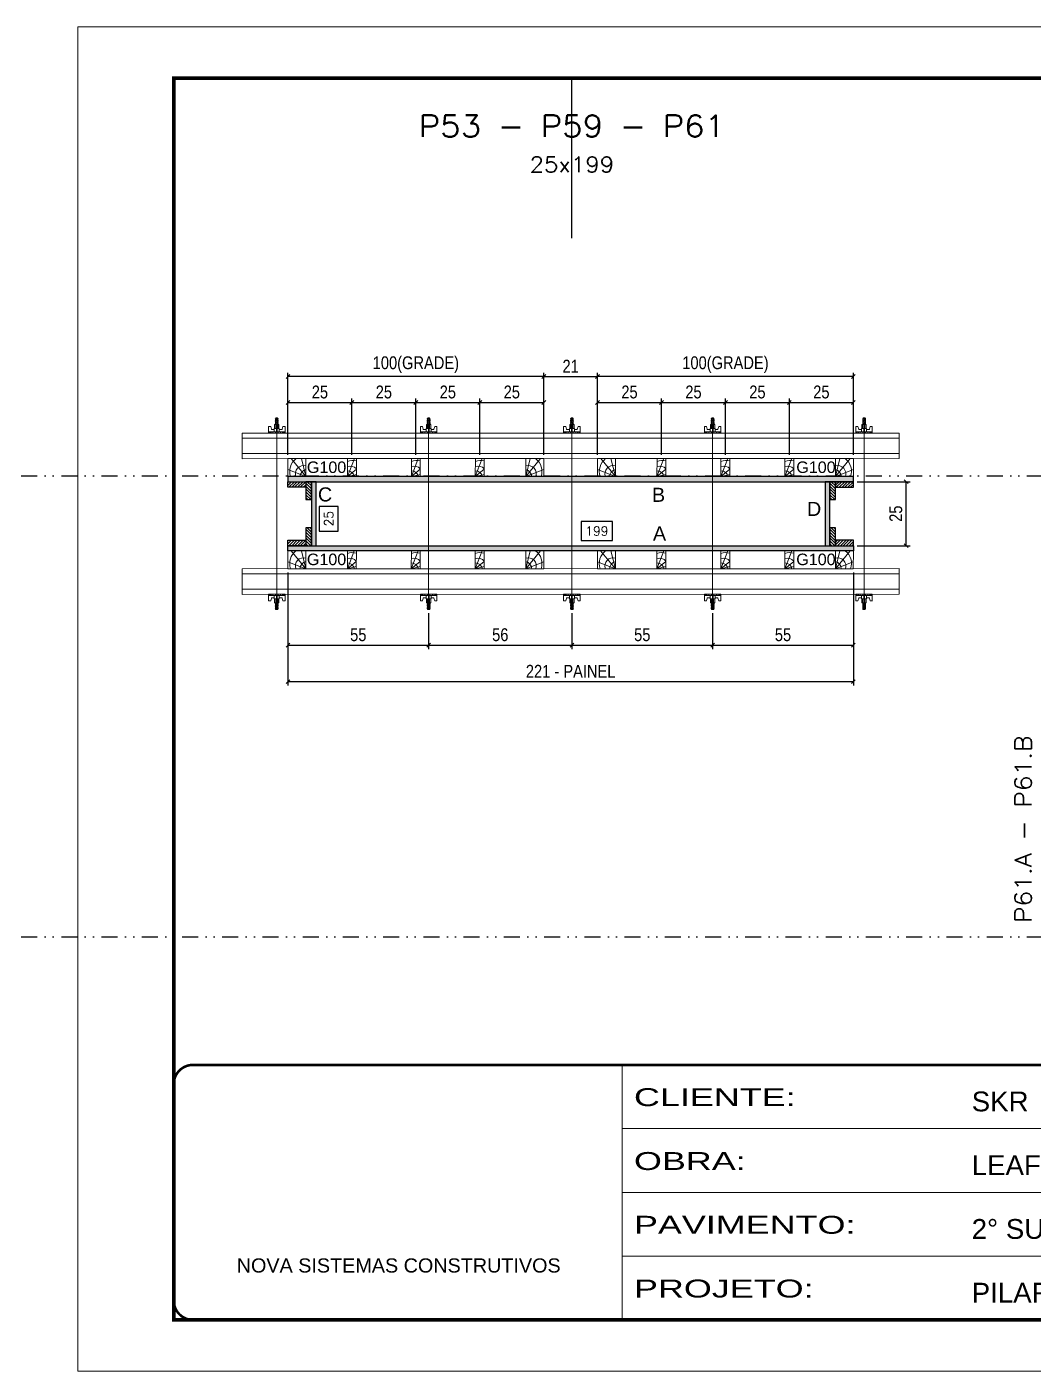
# Model space of a CAD drawing. Extents: x 13513 to 27878, y -21631 to 6985.
# Drawn here: x 19142 to 19929, y 4786 to 5836 of the extents above; entities that cross this region are included whole.
import ezdxf
from ezdxf.enums import TextEntityAlignment as Align

# ---------------------------------------------------------------- set-up
doc = ezdxf.new("R2010")
doc.units = 0
for name, pattern in [('CONTINUO', [0]), ('DASHED', [0.75, 0.5, -0.25]), ('DIVIDE2', [0.625, 0.25, -0.125, 0, -0.125, 0, -0.125]), ('HIDDEN', [0.375, 0.25, -0.125])]:
    doc.linetypes.add(name, pattern=pattern)
for name, color, linetype in [('CHAPA', 1, 'Continuous'), ('COTA', 241, 'Continuous'), ('Nível', 160, 'Continuous'), ('SARRAFO', 251, 'Continuous'), ('Texto de Titulo', 7, 'Continuous'), ('Texto Qtd Sarr', 242, 'Continuous'), ('TEXTO_GERAL', 7, 'Continuous')]:
    doc.layers.add(name, color=color, linetype=linetype)
for name, color, linetype, lineweight in [('Folhas', 255, 'Continuous', 9), ('Hachura', 251, 'Continuous', 9), ('Madeira', 126, 'Continuous', 18), ('Perfil Metálico', 224, 'Continuous', 18), ('SARRAFO DE PRESSAO', 251, 'DASHED', 9), ('Texto Seção', 7, 'Continuous', 15)]:
    doc.layers.add(name, color=color, linetype=linetype, lineweight=lineweight)
doc.styles.add('ARIAL', font='arial.ttf')
doc.styles.add('COTA TECNICA 2X', font='techl___.ttf', dxfattribs={"height": 10})
doc.styles.add('REGUA-120', font='ROMANS.shx', dxfattribs={"height": 15})
doc.styles.add('ROMANS', font='romans.shx')
doc.styles.add('SANSSERIF', font='sas_____.pfb')
doc.styles.add('Tecnologia', font='')
doc.styles.get('Tecnologia').set_extended_font_data('Forgotten Futurist')
doc.dimstyles.new('SECAO PILAR', dxfattribs={"dimtxt": 10, "dimasz": 3, "dimexe": 3, "dimexo": 3, "dimgap": 3, "dimtad": 1, "dimdec": 1, "dimlfac": 0.5, "dimzin": 12, "dimdsep": 46, "dimtxsty": 'COTA TECNICA 2X', "dimblk1": 'OBLIQUE', "dimblk2": 'OBLIQUE', "dimsah": 1, "dimcen": 0.9, "dimclrd": 256, "dimclre": 256, "dimclrt": 256, "dimadec": 1, "dimazin": 3, "dimtfac": 1, "dimtdec": 1, "dimtmove": 0, "dimatfit": 3, "dimfxl": 1, "dimtolj": 1, "dimtzin": 12, "dimarcsym": 0})
doc.dimstyles.new('SECÇÃO 2', dxfattribs={"dimtxt": 7, "dimasz": 6, "dimexe": 0.18, "dimexo": 2, "dimgap": -4, "dimtad": 3, "dimdec": 1, "dimlfac": 0.5, "dimzin": 12, "dimdsep": 46, "dimtxsty": 'ROMANS', "dimblk": 'ARCHTICK', "dimcen": 0.09, "dimse1": 1, "dimse2": 1, "dimsd1": 1, "dimsd2": 1, "dimclrd": 180, "dimclre": 5, "dimclrt": 1, "dimadec": 0, "dimazin": 3, "dimtfac": 1, "dimtdec": 1, "dimtofl": 0, "dimtmove": 0, "dimatfit": 3, "dimldrblk": 'ARCHTICK', "dimfxl": 1, "dimtolj": 1, "dimtzin": 0, "dimarcsym": 0})

# ---------------------------------------------------------------- blocks, each defined once
blk = doc.blocks.new('9999999999')
at = {"color": 30, "linetype": 'CONTINUO'}
for p, q in [((98564.6, 34230.2), (98564.6, 34429.4)), ((98564.6, 34379.6), (99584, 34379.6)), ((98564.6, 34329.8), (99488, 34329.8)), ((99584, 34329.8), (99488, 34329.8)), ((99488, 34329.8), (99488, 34230.2)), ((98564.6, 34280), (99488, 34280))]:
    blk.add_line(p, q, dxfattribs=at)
at = {"color": 30, "linetype": 'CONTINUO', "const_width": 2}
blk.add_lwpolyline([(99584, 34230.2), (99584, 34414.4, 0.414214), (99569, 34429.4), (98229, 34429.4, 0.414214), (98214, 34414.4), (98214, 34245.2, 0.414214), (98229, 34230.2), (99584, 34230.2)], format="xyb", dxfattribs=at)
at = {"layer": 'Folhas'}
blk.add_lwpolyline([(98139, 34190.2), (99624, 34190.2), (99624, 35240.2), (98139, 35240.2)], close=True, dxfattribs=at)
at = {"layer": 'Folhas', "color": 30, "const_width": 3}
blk.add_lwpolyline([(98214, 34230.2), (99584, 34230.2), (99584, 35200.2), (98214, 35200.2)], close=True, dxfattribs=at)
at = {"color": 7, "linetype": 'Continuous', "ltscale": 5, "style": 'ARIAL'}
for s, height, p in [('SKR', 15.48, (98837.7, 34393.1)), ('LEAF LOEFGREN', 15.483, (98837.7, 34343.3)), ('2° SUBSOLO INFERIOR', 15.483, (98837.7, 34293.5)), ('NOVA SISTEMAS CONSTRUTIVOS', 11.059, (98263.2, 34267.2)), ('PILARES', 15.48, (98837.7, 34243.7))]:
    blk.add_text(s, height=height, dxfattribs=at).set_placement(p)
at = {"layer": 'Folhas', "color": 7, "style": 'Tecnologia', "width": 1.5}
for s, p in [('CLIENTE:', (98573.7, 34397.2)), ('OBRA:', (98573.7, 34347.3)), ('PAVIMENTO:', (98573.7, 34297.5)), ('PROJETO:', (98573.7, 34247.7))]:
    blk.add_text(s, height=14, dxfattribs=at).set_placement(p)
blk = doc.blocks.new('*D1052')
at = {"layer": 'COTA', "color": 180, "lineweight": -2, "transparency": 16777216}
for p, q in [((19385.6, 5461.6), (19370.6, 5461.6)), ((19370.6, 5461.6), (19370.6, 5442.3)), ((19385.6, 5442.3), (19385.6, 5461.6)), ((19370.6, 5442.3), (19385.6, 5442.3))]:
    blk.add_line(p, q, dxfattribs=at)
at = {"layer": 'Defpoints', "color": 0, "transparency": 16777216}
for p in [(19385.5, 5480.9), (19385.5, 5430.9), (19389.6, 5430.9)]:
    blk.add_point(p, dxfattribs=at)
at = {"layer": 'COTA', "color": 1, "transparency": 16777216, "insert": (19378.1, 5452), "char_height": 7, "attachment_point": 5, "rotation": 90, "style": 'ROMANS'}
blk.add_mtext('\\A1;25', dxfattribs=at)
blk = doc.blocks.new('_ArchTick')
at = {"color": 0, "linetype": 'ByBlock', "const_width": 0.15}
blk.add_lwpolyline([(-0.5, -0.5), (0.5, 0.5)], dxfattribs=at)
blk = doc.blocks.new('*D1053')
at = {"layer": 'COTA', "color": 180, "lineweight": -2, "transparency": 16777216}
for p, q in [((19600, 5449.9), (19575.4, 5449.9)), ((19575.4, 5449.9), (19575.4, 5434.9)), ((19600, 5434.9), (19600, 5449.9)), ((19575.4, 5434.9), (19600, 5434.9))]:
    blk.add_line(p, q, dxfattribs=at)
at = {"layer": 'Defpoints', "color": 0, "transparency": 16777216}
for p in [(19368.2, 5430.9), (19766.2, 5430.9), (19766.2, 5430.9)]:
    blk.add_point(p, dxfattribs=at)
at = {"layer": 'COTA', "color": 1, "transparency": 16777216, "insert": (19587.7, 5442.4), "char_height": 7, "attachment_point": 5, "style": 'ROMANS'}
blk.add_mtext('\\A1;199', dxfattribs=at)
blk = doc.blocks.new('_Oblique')
at = {"color": 0, "linetype": 'ByBlock', "lineweight": -2}
blk.add_line((-0.5, -0.5), (0.5, 0.5), dxfattribs=at)
blk = doc.blocks.new('*D1054')
at = {"layer": 'COTA', "lineweight": -2, "transparency": 16777216}
for p, q in [((19346.2, 5409.9), (19346.2, 5321.7)), ((19788.2, 5409.9), (19788.2, 5321.7)), ((19346.2, 5324.7), (19788.2, 5324.7))]:
    blk.add_line(p, q, dxfattribs=at)
at = {"layer": 'Defpoints', "color": 0, "transparency": 16777216}
for p in [(19346.2, 5412.9), (19788.2, 5412.9), (19788.2, 5324.7)]:
    blk.add_point(p, dxfattribs=at)
at = {"layer": 'COTA', "lineweight": -2, "transparency": 16777216, "xscale": 3, "yscale": 3, "zscale": 3, "rotation": 180}
blk.add_blockref('_Oblique', (19346.2, 5324.7), dxfattribs=at)
at = {"layer": 'COTA', "lineweight": -2, "transparency": 16777216, "xscale": 3, "yscale": 3, "zscale": 3}
blk.add_blockref('_Oblique', (19788.2, 5324.7), dxfattribs=at)
at = {"layer": 'COTA', "transparency": 16777216, "insert": (19567.2, 5332.8), "char_height": 10, "attachment_point": 5, "style": 'COTA TECNICA 2X'}
blk.add_mtext('\\A1;221 - PAINEL', dxfattribs=at)
blk = doc.blocks.new('*D1055')
at = {"layer": 'COTA', "lineweight": -2, "transparency": 16777216}
for p, q in [((19346.2, 5409.9), (19346.2, 5350.2)), ((19456.2, 5378.1), (19456.2, 5350.2)), ((19346.2, 5353.2), (19456.2, 5353.2))]:
    blk.add_line(p, q, dxfattribs=at)
at = {"layer": 'Defpoints', "color": 0, "transparency": 16777216}
for p in [(19346.2, 5412.9), (19456.2, 5381.1), (19456.2, 5353.2)]:
    blk.add_point(p, dxfattribs=at)
at = {"layer": 'COTA', "lineweight": -2, "transparency": 16777216, "xscale": 3, "yscale": 3, "zscale": 3, "rotation": 180}
blk.add_blockref('_Oblique', (19346.2, 5353.2), dxfattribs=at)
at = {"layer": 'COTA', "lineweight": -2, "transparency": 16777216, "xscale": 3, "yscale": 3, "zscale": 3}
blk.add_blockref('_Oblique', (19456.2, 5353.2), dxfattribs=at)
at = {"layer": 'COTA', "transparency": 16777216, "insert": (19401.2, 5361.3), "char_height": 10, "attachment_point": 5, "style": 'COTA TECNICA 2X'}
blk.add_mtext('\\A1;55', dxfattribs=at)
blk = doc.blocks.new('*D1056')
at = {"layer": 'COTA', "lineweight": -2, "transparency": 16777216}
for p, q in [((19788.2, 5409.9), (19788.2, 5350.2)), ((19678.2, 5378.1), (19678.2, 5350.2)), ((19678.2, 5353.2), (19788.2, 5353.2))]:
    blk.add_line(p, q, dxfattribs=at)
at = {"layer": 'Defpoints', "color": 0, "transparency": 16777216}
for p in [(19788.2, 5412.9), (19678.2, 5381.1), (19788.2, 5353.2)]:
    blk.add_point(p, dxfattribs=at)
at = {"layer": 'COTA', "lineweight": -2, "transparency": 16777216, "xscale": 3, "yscale": 3, "zscale": 3, "rotation": 180}
blk.add_blockref('_Oblique', (19678.2, 5353.2), dxfattribs=at)
at = {"layer": 'COTA', "lineweight": -2, "transparency": 16777216, "xscale": 3, "yscale": 3, "zscale": 3}
blk.add_blockref('_Oblique', (19788.2, 5353.2), dxfattribs=at)
at = {"layer": 'COTA', "transparency": 16777216, "insert": (19733.2, 5361.3), "char_height": 10, "attachment_point": 5, "style": 'COTA TECNICA 2X'}
blk.add_mtext('\\A1;55', dxfattribs=at)
blk = doc.blocks.new('C')
at = {"layer": 'Hachura', "color": 0}
for p, q in [((0, 3.22), (0, -3.22)), ((0.45, 3.22), (0, 3.22)), ((0.46, 3.16), (0, 3.16)), ((0.46, 3.05), (0, 3.05)), ((0.46, 2.88), (0, 2.88)), ((0, 2.75), (0, -1.16)), ((0.46, 2.65), (0, 2.65)), ((0.46, 2.23), (0, 2.23)), ((0.46, 1.51), (0, 1.51)), ((0.39, 0.49), (0.17, 0.49)), ((0.45, -3.23), (0.45, 3.22)), ((0.45, 3.22), (2.58, 3.22)), ((1.74, 0.97), (0.45, 0.97)), ((1.45, 0.1), (0.45, 0.1)), ((1.35, 1.94), (1.35, 0.96)), ((2.58, 2.39), (1.47, 2.09)), ((1.74, -0.97), (1.74, 0.97)), ((1.74, 0.97), (1.74, 0.84)), ((1.74, 0.97), (1.74, 0.84)), ((1.74, 0.84), (3.35, 0.84)), ((3.35, 0.45), (1.74, 0.45)), ((2.58, 3.22), (2.58, 2.39)), ((3.32, 0.84), (3.32, -0.84)), ((3.35, 0.84), (3.35, -0.84)), ((3.68, 0.45), (3.35, 0.45)), ((3.84, -0.52), (3.35, 0.45)), ((3.35, 0.06), (3.67, -0.57)), ((3.68, 0.45), (4.16, -0.52)), ((3.72, 0.5), (4.25, -0.57)), ((4.37, -0.55), (3.83, 0.53)), ((4.15, 0.45), (3.93, 0.45)), ((4.42, -0.52), (3.93, 0.45)), ((4.15, 0.45), (4.26, 0.45)), ((4.26, 0.45), (4.74, -0.52)), ((4.3, 0.5), (4.83, -0.57)), ((4.95, -0.55), (4.41, 0.53)), ((4.51, 0.45), (4.84, 0.45)), ((5, -0.52), (4.51, 0.45)), ((4.84, 0.45), (5.32, -0.52)), ((4.88, 0.5), (5.41, -0.57)), ((5.53, -0.55), (4.99, 0.53)), ((5.58, -0.52), (5.09, 0.45)), ((5.42, 0.45), (5.09, 0.45)), ((5.58, -0.52), (5.09, 0.45)), ((5.42, 0.45), (5.74, -0.19)), ((5.46, 0.5), (5.74, -0.07)), ((5.74, 0.19), (5.57, 0.53)), ((5.74, 0.32), (5.68, 0.45)), ((5.68, 0.45), (5.74, 0.45)), ((5.74, 0.45), (5.9, 0.29)), ((5.74, 0.45), (5.74, -0.52)), ((5.9, -0.36), (5.9, 0.29)), ((0.45, 0), (0, 0)), ((0.46, -1.52), (0, -1.52)), ((0.46, -2.23), (0, -2.23)), ((0.46, -2.65), (0, -2.65)), ((0.46, -2.88), (0, -2.88)), ((0.46, -3.05), (0, -3.05)), ((0.46, -3.16), (0, -3.16)), ((0, -3.22), (2.57, -3.22)), ((0.08, -0.48), (0.29, -0.48)), ((0.29, -0.48), (0.4, -0.48)), ((0.45, 0), (0.45, -0.97)), ((0.45, -0.16), (1.45, -0.16)), ((0.45, -0.65), (0.45, -0.32)), ((0.45, -3.23), (0.45, -0.65)), ((0.45, -0.97), (1.74, -0.97)), ((1.35, -1.94), (1.35, -0.97)), ((2.58, -2.39), (1.47, -2.1)), ((3.35, -0.32), (1.74, -0.32)), ((3.35, -0.84), (1.74, -0.84)), ((2.58, -3.23), (2.58, -2.39)), ((3.35, -0.07), (3.58, -0.52)), ((3.35, -0.52), (3.58, -0.52)), ((3.84, -0.52), (4.16, -0.52)), ((4.42, -0.52), (4.74, -0.52)), ((4.63, -0.52), (4.74, -0.52)), ((5, -0.52), (5.32, -0.52)), ((5.58, -0.52), (5.74, -0.52)), ((5.74, -0.52), (5.9, -0.36)), ((5.74, -0.52), (5.74, -0.52))]:
    blk.add_line(p, q, dxfattribs=at)
for centre, radius, start, end in [((1.52, 1.94), 0.161, 104.7436, 180), ((1.44, -0.03), 0.129, 272.695, 87.305), ((3.81, 0.39), 0.143, 25.5688, 154.4312), ((4.39, 0.39), 0.143, 25.5688, 154.4312), ((4.97, 0.39), 0.143, 25.5688, 154.4312), ((5.55, 0.39), 0.143, 25.5688, 154.4312), ((0.17, -0.37), 0.174, 221.744, 317.8592), ((1.52, -1.94), 0.161, 180, 255.2564), ((3.71, -0.4), 0.174, 222.1408, 318.256), ((4.29, -0.4), 0.174, 222.1408, 318.256), ((4.87, -0.4), 0.174, 222.1408, 318.256), ((5.45, -0.4), 0.174, 222.1408, 318.256), ((5.61, -0.4), 0.174, 317.8592, 318.256)]:
    blk.add_arc(centre, radius, start, end, dxfattribs=at)
blk = doc.blocks.new('*D1057')
at = {"layer": 'COTA', "lineweight": -2, "transparency": 16777216}
for p, q in [((19568.2, 5378.1), (19568.2, 5350.2)), ((19678.2, 5378.1), (19678.2, 5350.2)), ((19568.2, 5353.2), (19678.2, 5353.2))]:
    blk.add_line(p, q, dxfattribs=at)
at = {"layer": 'Defpoints', "color": 0, "transparency": 16777216}
for p in [(19568.2, 5381.1), (19678.2, 5381.1), (19678.2, 5353.2)]:
    blk.add_point(p, dxfattribs=at)
at = {"layer": 'COTA', "lineweight": -2, "transparency": 16777216, "xscale": 3, "yscale": 3, "zscale": 3, "rotation": 180}
blk.add_blockref('_Oblique', (19568.2, 5353.2), dxfattribs=at)
at = {"layer": 'COTA', "lineweight": -2, "transparency": 16777216, "xscale": 3, "yscale": 3, "zscale": 3}
blk.add_blockref('_Oblique', (19678.2, 5353.2), dxfattribs=at)
at = {"layer": 'COTA', "transparency": 16777216, "insert": (19623.2, 5361.3), "char_height": 10, "attachment_point": 5, "style": 'COTA TECNICA 2X'}
blk.add_mtext('\\A1;55', dxfattribs=at)
blk = doc.blocks.new('*D1058')
at = {"layer": 'COTA', "lineweight": -2, "transparency": 16777216}
for p, q in [((19791.2, 5480.9), (19832.5, 5480.9)), ((19829.5, 5430.9), (19829.5, 5480.9)), ((19791.2, 5430.9), (19832.5, 5430.9))]:
    blk.add_line(p, q, dxfattribs=at)
at = {"layer": 'Defpoints', "color": 0, "transparency": 16777216}
for p in [(19788.2, 5480.9), (19829.5, 5480.9), (19788.2, 5430.9)]:
    blk.add_point(p, dxfattribs=at)
at = {"layer": 'COTA', "lineweight": -2, "transparency": 16777216, "xscale": 3, "yscale": 3, "zscale": 3}
for p, rotation in [((19829.5, 5480.9), 90), ((19829.5, 5430.9), 270)]:
    blk.add_blockref('_Oblique', p, dxfattribs=dict(at, rotation=rotation))
at = {"layer": 'COTA', "transparency": 16777216, "insert": (19821.4, 5455.9), "char_height": 10, "attachment_point": 5, "rotation": 90, "style": 'COTA TECNICA 2X'}
blk.add_mtext('\\A1;25', dxfattribs=at)
blk = doc.blocks.new('*D1059')
at = {"layer": 'COTA', "lineweight": -2, "transparency": 16777216}
for p, q in [((19456.2, 5378.1), (19456.2, 5350.2)), ((19568.2, 5378.1), (19568.2, 5350.2)), ((19456.2, 5353.2), (19568.2, 5353.2))]:
    blk.add_line(p, q, dxfattribs=at)
at = {"layer": 'Defpoints', "color": 0, "transparency": 16777216}
for p in [(19456.2, 5381.1), (19568.2, 5381.1), (19568.2, 5353.2)]:
    blk.add_point(p, dxfattribs=at)
at = {"layer": 'COTA', "lineweight": -2, "transparency": 16777216, "xscale": 3, "yscale": 3, "zscale": 3, "rotation": 180}
blk.add_blockref('_Oblique', (19456.2, 5353.2), dxfattribs=at)
at = {"layer": 'COTA', "lineweight": -2, "transparency": 16777216, "xscale": 3, "yscale": 3, "zscale": 3}
blk.add_blockref('_Oblique', (19568.2, 5353.2), dxfattribs=at)
at = {"layer": 'COTA', "transparency": 16777216, "insert": (19512.2, 5361.3), "char_height": 10, "attachment_point": 5, "style": 'COTA TECNICA 2X'}
blk.add_mtext('\\A1;56', dxfattribs=at)
blk = doc.blocks.new('PONTALETE')
at = {"layer": 'Madeira'}
for q in [(2.71, 7), (7, 5.76), (7, 1.74)]:
    blk.add_line((0, 0), q, dxfattribs=at)
blk.add_lwpolyline([(0, 0), (7, 0), (7, 7), (0, 7)], close=True, dxfattribs=at)
for centre, radius, start, end in [((2.04, 0.06), 6.23, 37.2818, 109.0913), ((1.09, 0.9), 3.19, 343.603, 109.9847), ((-0.21, -0.78), 3.09, 14.6322, 86.0383)]:
    blk.add_arc(centre, radius, start, end, dxfattribs=at)
blk = doc.blocks.new('MEIO PONTALETE')
at = {"layer": 'Madeira'}
for q in [(2.71, 7), (3.5, 2.88), (3.5, 0.87)]:
    blk.add_line((0, 0), q, dxfattribs=at)
blk.add_lwpolyline([(0, 0), (3.5, 0), (3.5, 7), (0, 7)], close=True, dxfattribs=at)
for centre, radius, start, end in [((2.04, 0.06), 6.23, 76.4499, 109.0913), ((1.09, 0.9), 3.19, 40.9063, 109.9847), ((-0.21, -0.78), 3.09, 14.6322, 86.0383)]:
    blk.add_arc(centre, radius, start, end, dxfattribs=at)
blk = doc.blocks.new('*D1039')
at = {"layer": 'COTA', "lineweight": -2, "transparency": 16777216}
for p, q in [((19588.2, 5501.9), (19588.2, 5545.8)), ((19638.2, 5501.9), (19638.2, 5545.8)), ((19588.2, 5542.8), (19638.2, 5542.8))]:
    blk.add_line(p, q, dxfattribs=at)
at = {"layer": 'Defpoints', "color": 0, "transparency": 16777216}
for p in [(19638.2, 5542.8), (19588.2, 5498.9), (19638.2, 5498.9)]:
    blk.add_point(p, dxfattribs=at)
at = {"layer": 'COTA', "lineweight": -2, "transparency": 16777216, "xscale": 3, "yscale": 3, "zscale": 3, "rotation": 180}
blk.add_blockref('_Oblique', (19588.2, 5542.8), dxfattribs=at)
at = {"layer": 'COTA', "lineweight": -2, "transparency": 16777216, "xscale": 3, "yscale": 3, "zscale": 3}
blk.add_blockref('_Oblique', (19638.2, 5542.8), dxfattribs=at)
at = {"layer": 'COTA', "transparency": 16777216, "insert": (19613.2, 5550.9), "char_height": 10, "attachment_point": 5, "style": 'COTA TECNICA 2X'}
blk.add_mtext('\\A1;25', dxfattribs=at)
blk = doc.blocks.new('*D1040')
at = {"layer": 'COTA', "lineweight": -2, "transparency": 16777216}
for p, q in [((19588.2, 5501.9), (19588.2, 5566)), ((19788.2, 5501.9), (19788.2, 5566)), ((19788.2, 5563), (19588.2, 5563))]:
    blk.add_line(p, q, dxfattribs=at)
at = {"layer": 'Defpoints', "color": 0, "transparency": 16777216}
for p in [(19588.2, 5563), (19588.2, 5498.9), (19788.2, 5498.9)]:
    blk.add_point(p, dxfattribs=at)
at = {"layer": 'COTA', "lineweight": -2, "transparency": 16777216, "xscale": 3, "yscale": 3, "zscale": 3, "rotation": 180}
blk.add_blockref('_Oblique', (19588.2, 5563), dxfattribs=at)
at = {"layer": 'COTA', "lineweight": -2, "transparency": 16777216, "xscale": 3, "yscale": 3, "zscale": 3}
blk.add_blockref('_Oblique', (19788.2, 5563), dxfattribs=at)
at = {"layer": 'COTA', "transparency": 16777216, "insert": (19688.2, 5572.3), "char_height": 10, "attachment_point": 5, "style": 'COTA TECNICA 2X'}
blk.add_mtext('\\A1;100(GRADE)', dxfattribs=at)
blk = doc.blocks.new('*D1060')
at = {"layer": 'COTA', "lineweight": -2, "transparency": 16777216}
for p, q in [((19638.2, 5501.9), (19638.2, 5545.8)), ((19688.2, 5501.9), (19688.2, 5545.8)), ((19638.2, 5542.8), (19688.2, 5542.8))]:
    blk.add_line(p, q, dxfattribs=at)
at = {"layer": 'Defpoints', "color": 0, "transparency": 16777216}
for p in [(19688.2, 5542.8), (19638.2, 5498.9), (19688.2, 5498.9)]:
    blk.add_point(p, dxfattribs=at)
at = {"layer": 'COTA', "lineweight": -2, "transparency": 16777216, "xscale": 3, "yscale": 3, "zscale": 3, "rotation": 180}
blk.add_blockref('_Oblique', (19638.2, 5542.8), dxfattribs=at)
at = {"layer": 'COTA', "lineweight": -2, "transparency": 16777216, "xscale": 3, "yscale": 3, "zscale": 3}
blk.add_blockref('_Oblique', (19688.2, 5542.8), dxfattribs=at)
at = {"layer": 'COTA', "transparency": 16777216, "insert": (19663.2, 5550.9), "char_height": 10, "attachment_point": 5, "style": 'COTA TECNICA 2X'}
blk.add_mtext('\\A1;25', dxfattribs=at)
blk = doc.blocks.new('*D1061')
at = {"layer": 'COTA', "lineweight": -2, "transparency": 16777216}
for p, q in [((19688.2, 5501.9), (19688.2, 5545.8)), ((19738.2, 5501.9), (19738.2, 5545.8)), ((19688.2, 5542.8), (19738.2, 5542.8))]:
    blk.add_line(p, q, dxfattribs=at)
at = {"layer": 'Defpoints', "color": 0, "transparency": 16777216}
for p in [(19738.2, 5542.8), (19688.2, 5498.9), (19738.2, 5498.9)]:
    blk.add_point(p, dxfattribs=at)
at = {"layer": 'COTA', "lineweight": -2, "transparency": 16777216, "xscale": 3, "yscale": 3, "zscale": 3, "rotation": 180}
blk.add_blockref('_Oblique', (19688.2, 5542.8), dxfattribs=at)
at = {"layer": 'COTA', "lineweight": -2, "transparency": 16777216, "xscale": 3, "yscale": 3, "zscale": 3}
blk.add_blockref('_Oblique', (19738.2, 5542.8), dxfattribs=at)
at = {"layer": 'COTA', "transparency": 16777216, "insert": (19713.2, 5550.9), "char_height": 10, "attachment_point": 5, "style": 'COTA TECNICA 2X'}
blk.add_mtext('\\A1;25', dxfattribs=at)
blk = doc.blocks.new('*D1062')
at = {"layer": 'COTA', "lineweight": -2, "transparency": 16777216}
for p, q in [((19738.2, 5501.9), (19738.2, 5545.8)), ((19788.2, 5501.9), (19788.2, 5545.8)), ((19738.2, 5542.8), (19788.2, 5542.8))]:
    blk.add_line(p, q, dxfattribs=at)
at = {"layer": 'Defpoints', "color": 0, "transparency": 16777216}
for p in [(19788.2, 5542.8), (19738.2, 5498.9), (19788.2, 5498.9)]:
    blk.add_point(p, dxfattribs=at)
at = {"layer": 'COTA', "lineweight": -2, "transparency": 16777216, "xscale": 3, "yscale": 3, "zscale": 3, "rotation": 180}
blk.add_blockref('_Oblique', (19738.2, 5542.8), dxfattribs=at)
at = {"layer": 'COTA', "lineweight": -2, "transparency": 16777216, "xscale": 3, "yscale": 3, "zscale": 3}
blk.add_blockref('_Oblique', (19788.2, 5542.8), dxfattribs=at)
at = {"layer": 'COTA', "transparency": 16777216, "insert": (19763.2, 5550.9), "char_height": 10, "attachment_point": 5, "style": 'COTA TECNICA 2X'}
blk.add_mtext('\\A1;25', dxfattribs=at)
blk = doc.blocks.new('*D1041')
at = {"layer": 'COTA', "lineweight": -2, "transparency": 16777216}
for p, q in [((19346.2, 5501.9), (19346.2, 5545.8)), ((19396.2, 5501.9), (19396.2, 5545.8)), ((19346.2, 5542.8), (19396.2, 5542.8))]:
    blk.add_line(p, q, dxfattribs=at)
at = {"layer": 'Defpoints', "color": 0, "transparency": 16777216}
for p in [(19396.2, 5542.8), (19346.2, 5498.9), (19396.2, 5498.9)]:
    blk.add_point(p, dxfattribs=at)
at = {"layer": 'COTA', "lineweight": -2, "transparency": 16777216, "xscale": 3, "yscale": 3, "zscale": 3, "rotation": 180}
blk.add_blockref('_Oblique', (19346.2, 5542.8), dxfattribs=at)
at = {"layer": 'COTA', "lineweight": -2, "transparency": 16777216, "xscale": 3, "yscale": 3, "zscale": 3}
blk.add_blockref('_Oblique', (19396.2, 5542.8), dxfattribs=at)
at = {"layer": 'COTA', "transparency": 16777216, "insert": (19371.2, 5550.9), "char_height": 10, "attachment_point": 5, "style": 'COTA TECNICA 2X'}
blk.add_mtext('\\A1;25', dxfattribs=at)
blk = doc.blocks.new('*D1042')
at = {"layer": 'COTA', "lineweight": -2, "transparency": 16777216}
for p, q in [((19346.2, 5501.9), (19346.2, 5566)), ((19546.2, 5501.9), (19546.2, 5566)), ((19546.2, 5563), (19346.2, 5563))]:
    blk.add_line(p, q, dxfattribs=at)
at = {"layer": 'Defpoints', "color": 0, "transparency": 16777216}
for p in [(19346.2, 5563), (19346.2, 5498.9), (19546.2, 5498.9)]:
    blk.add_point(p, dxfattribs=at)
at = {"layer": 'COTA', "lineweight": -2, "transparency": 16777216, "xscale": 3, "yscale": 3, "zscale": 3, "rotation": 180}
blk.add_blockref('_Oblique', (19346.2, 5563), dxfattribs=at)
at = {"layer": 'COTA', "lineweight": -2, "transparency": 16777216, "xscale": 3, "yscale": 3, "zscale": 3}
blk.add_blockref('_Oblique', (19546.2, 5563), dxfattribs=at)
at = {"layer": 'COTA', "transparency": 16777216, "insert": (19446.2, 5572.3), "char_height": 10, "attachment_point": 5, "style": 'COTA TECNICA 2X'}
blk.add_mtext('\\A1;100(GRADE)', dxfattribs=at)
blk = doc.blocks.new('*D1063')
at = {"layer": 'COTA', "lineweight": -2, "transparency": 16777216}
for p, q in [((19396.2, 5501.9), (19396.2, 5545.8)), ((19446.2, 5501.9), (19446.2, 5545.8)), ((19396.2, 5542.8), (19446.2, 5542.8))]:
    blk.add_line(p, q, dxfattribs=at)
at = {"layer": 'Defpoints', "color": 0, "transparency": 16777216}
for p in [(19446.2, 5542.8), (19396.2, 5498.9), (19446.2, 5498.9)]:
    blk.add_point(p, dxfattribs=at)
at = {"layer": 'COTA', "lineweight": -2, "transparency": 16777216, "xscale": 3, "yscale": 3, "zscale": 3, "rotation": 180}
blk.add_blockref('_Oblique', (19396.2, 5542.8), dxfattribs=at)
at = {"layer": 'COTA', "lineweight": -2, "transparency": 16777216, "xscale": 3, "yscale": 3, "zscale": 3}
blk.add_blockref('_Oblique', (19446.2, 5542.8), dxfattribs=at)
at = {"layer": 'COTA', "transparency": 16777216, "insert": (19421.2, 5550.9), "char_height": 10, "attachment_point": 5, "style": 'COTA TECNICA 2X'}
blk.add_mtext('\\A1;25', dxfattribs=at)
blk = doc.blocks.new('*D1064')
at = {"layer": 'COTA', "lineweight": -2, "transparency": 16777216}
for p, q in [((19446.2, 5501.9), (19446.2, 5545.8)), ((19496.2, 5501.9), (19496.2, 5545.8)), ((19446.2, 5542.8), (19496.2, 5542.8))]:
    blk.add_line(p, q, dxfattribs=at)
at = {"layer": 'Defpoints', "color": 0, "transparency": 16777216}
for p in [(19496.2, 5542.8), (19446.2, 5498.9), (19496.2, 5498.9)]:
    blk.add_point(p, dxfattribs=at)
at = {"layer": 'COTA', "lineweight": -2, "transparency": 16777216, "xscale": 3, "yscale": 3, "zscale": 3, "rotation": 180}
blk.add_blockref('_Oblique', (19446.2, 5542.8), dxfattribs=at)
at = {"layer": 'COTA', "lineweight": -2, "transparency": 16777216, "xscale": 3, "yscale": 3, "zscale": 3}
blk.add_blockref('_Oblique', (19496.2, 5542.8), dxfattribs=at)
at = {"layer": 'COTA', "transparency": 16777216, "insert": (19471.2, 5550.9), "char_height": 10, "attachment_point": 5, "style": 'COTA TECNICA 2X'}
blk.add_mtext('\\A1;25', dxfattribs=at)
blk = doc.blocks.new('*D1065')
at = {"layer": 'COTA', "lineweight": -2, "transparency": 16777216}
for p, q in [((19496.2, 5501.9), (19496.2, 5545.8)), ((19546.2, 5501.9), (19546.2, 5545.8)), ((19496.2, 5542.8), (19546.2, 5542.8))]:
    blk.add_line(p, q, dxfattribs=at)
at = {"layer": 'Defpoints', "color": 0, "transparency": 16777216}
for p in [(19546.2, 5542.8), (19496.2, 5498.9), (19546.2, 5498.9)]:
    blk.add_point(p, dxfattribs=at)
at = {"layer": 'COTA', "lineweight": -2, "transparency": 16777216, "xscale": 3, "yscale": 3, "zscale": 3, "rotation": 180}
blk.add_blockref('_Oblique', (19496.2, 5542.8), dxfattribs=at)
at = {"layer": 'COTA', "lineweight": -2, "transparency": 16777216, "xscale": 3, "yscale": 3, "zscale": 3}
blk.add_blockref('_Oblique', (19546.2, 5542.8), dxfattribs=at)
at = {"layer": 'COTA', "transparency": 16777216, "insert": (19521.2, 5550.9), "char_height": 10, "attachment_point": 5, "style": 'COTA TECNICA 2X'}
blk.add_mtext('\\A1;25', dxfattribs=at)
blk = doc.blocks.new('*D1066')
at = {"layer": 'COTA', "lineweight": -2, "transparency": 16777216}
for p, q in [((19546.2, 5501.9), (19546.2, 5566)), ((19588.2, 5501.9), (19588.2, 5566)), ((19546.2, 5563), (19588.2, 5563))]:
    blk.add_line(p, q, dxfattribs=at)
at = {"layer": 'Defpoints', "color": 0, "transparency": 16777216}
for p in [(19588.2, 5563), (19546.2, 5498.9), (19588.2, 5498.9)]:
    blk.add_point(p, dxfattribs=at)
at = {"layer": 'COTA', "lineweight": -2, "transparency": 16777216, "xscale": 3, "yscale": 3, "zscale": 3, "rotation": 180}
blk.add_blockref('_Oblique', (19546.2, 5563), dxfattribs=at)
at = {"layer": 'COTA', "lineweight": -2, "transparency": 16777216, "xscale": 3, "yscale": 3, "zscale": 3}
blk.add_blockref('_Oblique', (19588.2, 5563), dxfattribs=at)
at = {"layer": 'COTA', "transparency": 16777216, "insert": (19567.2, 5571.1), "char_height": 10, "attachment_point": 5, "style": 'COTA TECNICA 2X'}
blk.add_mtext('\\A1;21', dxfattribs=at)
blk = doc.blocks.new('titulo1')
at = {"layer": 'Defpoints', "color": 252, "linetype": 'HIDDEN', "ltscale": 2}
blk.add_line((0, 0), (0, 125), dxfattribs=at)
at = {"layer": 'Defpoints', "style": 'ROMANS', "oblique": 15}
blk.add_attdef('FOLHA', text='', height=10, dxfattribs=at).set_placement((0, 15.6), align=Align.MIDDLE_CENTER)
at = {"layer": 'Texto Qtd Sarr', "color": 3, "style": 'ROMANS', "oblique": 15}
for tag, height, p in [('TITULO', 17, (0, 71.4)), ('SEÇÃO', 12, (0, 41.5))]:
    blk.add_attdef(tag, text='', height=height, dxfattribs=at).set_placement(p, align=Align.MIDDLE_CENTER)

msp = doc.modelspace()

# ---------------------------------------------------------------- hatches: boundary and pattern name
at = {"layer": 'Hachura'}
h = msp.add_hatch(color=256, dxfattribs=at)
h.dxf.hatch_style = 1
h.paths.add_polyline_path([(19788.18, 5480.9), (19788.18, 5484.9), (19346.18, 5484.9), (19346.18, 5480.9)])
h = msp.add_hatch(dxfattribs=at)
h.set_pattern_fill('ANSI31', color=256, scale=0.5, angle=180, style=0)
h.set_pattern_definition([(225, (10222.2267, -17414.908), (1.12253202, -1.12253202), [])])
h.paths.add_polyline_path([(19360.18, 5476.5), (19360.18, 5480.9), (19346.18, 5480.9), (19346.18, 5476.5)])
h = msp.add_hatch(dxfattribs=at)
h.set_pattern_fill('ANSI31', color=256, scale=0.5, angle=270, style=0)
h.set_pattern_definition([(315, (42255.9867, -4022.0517), (1.12253202, 1.12253202), [])])
h.paths.add_polyline_path([(19364.58, 5466.9), (19360.18, 5466.9), (19360.18, 5480.9), (19364.58, 5480.9)])
h = msp.add_hatch(color=256, dxfattribs=at)
h.dxf.hatch_style = 1
h.paths.add_polyline_path([(19364.58, 5430.9), (19368.18, 5430.9), (19368.18, 5480.9), (19364.58, 5480.9)])
h = msp.add_hatch(color=256, dxfattribs=at)
h.dxf.hatch_style = 1
h.paths.add_polyline_path([(19766.18, 5430.9), (19769.78, 5430.9), (19769.78, 5480.9), (19766.18, 5480.9)])
h = msp.add_hatch(dxfattribs=at)
h.set_pattern_fill('ANSI31', color=256, scale=0.5, angle=270, style=0)
h.set_pattern_definition([(315, (42665.5867, -4022.0517), (1.12253202, 1.12253202), [])])
h.paths.add_polyline_path([(19774.18, 5466.9), (19769.78, 5466.9), (19769.78, 5480.9), (19774.18, 5480.9)])
h = msp.add_hatch(dxfattribs=at)
h.set_pattern_fill('ANSI31', color=256, scale=0.5, angle=180, style=0)
h.set_pattern_definition([(225, (10650.2267, -17448.508), (1.12253202, -1.12253202), [])])
h.paths.add_polyline_path([(19788.18, 5480.9), (19788.18, 5476.5), (19774.18, 5476.5), (19774.18, 5480.9)])
h = msp.add_hatch(dxfattribs=at)
h.set_pattern_fill('ANSI31', color=256, scale=0.5, angle=270, style=0)
h.set_pattern_definition([(315, (42255.9867, -4058.0517), (1.12253202, 1.12253202), [])])
h.paths.add_polyline_path([(19364.58, 5430.9), (19360.18, 5430.9), (19360.18, 5444.9), (19364.58, 5444.9)])
h = msp.add_hatch(dxfattribs=at)
h.set_pattern_fill('ANSI31', color=256, scale=0.5, angle=270, style=0)
h.set_pattern_definition([(315, (42665.5867, -4058.0517), (1.12253202, 1.12253202), [])])
h.paths.add_polyline_path([(19774.18, 5430.9), (19769.78, 5430.9), (19769.78, 5444.9), (19774.18, 5444.9)])
h = msp.add_hatch(dxfattribs=at)
h.set_pattern_fill('ANSI31', color=256, scale=0.5, angle=180, style=0)
h.set_pattern_definition([(225, (10222.2267, -17460.508), (1.12253202, -1.12253202), [])])
h.paths.add_polyline_path([(19360.18, 5430.9), (19360.18, 5435.3), (19346.18, 5435.3), (19346.18, 5430.9)])
h = msp.add_hatch(color=256, dxfattribs=at)
h.dxf.hatch_style = 1
h.paths.add_polyline_path([(19788.18, 5430.9), (19788.18, 5426.9), (19346.18, 5426.9), (19346.18, 5430.9)])
h = msp.add_hatch(dxfattribs=at)
h.set_pattern_fill('ANSI31', color=256, scale=0.5, angle=180, style=0)
h.set_pattern_definition([(225, (10285.2267, -17460.508), (1.12253202, -1.12253202), [])])
h.paths.add_polyline_path([(19774.18, 5430.9), (19774.18, 5435.3), (19788.18, 5435.3), (19788.18, 5430.9)])

# ---------------------------------------------------------------- linework, layer by layer
at = {"layer": 'CHAPA'}
for points in [[(19788.18, 5480.9), (19788.18, 5484.9), (19346.18, 5484.9), (19346.18, 5480.9)], [(19364.58, 5430.9), (19368.18, 5430.9), (19368.18, 5480.9), (19364.58, 5480.9)], [(19766.18, 5430.9), (19769.78, 5430.9), (19769.78, 5480.9), (19766.18, 5480.9)], [(19788.18, 5430.9), (19788.18, 5426.9), (19346.18, 5426.9), (19346.18, 5430.9)]]:
    msp.add_lwpolyline(points, close=True, dxfattribs=at)
at = {"layer": 'Hachura'}
for p, q in [((19337.49, 5382.13), (19337.49, 5525.87)), ((19456.18, 5382.13), (19456.18, 5525.87)), ((19568.18, 5382.13), (19568.18, 5525.87)), ((19678.18, 5382.13), (19678.18, 5525.87)), ((19796.57, 5382.13), (19796.57, 5525.87))]:
    msp.add_line(p, q, dxfattribs=at)
at = {"layer": 'Madeira'}
for points in [[(19346.18, 5484.9), (19346.19, 5498.9), (19546.19, 5498.9), (19546.17, 5484.9)], [(19588.19, 5484.9), (19588.2, 5498.9), (19788.19, 5498.9), (19788.18, 5484.9)], [(19346.16, 5412.92), (19346.18, 5426.92), (19546.17, 5426.91), (19546.16, 5412.91)], [(19588.17, 5412.92), (19588.19, 5426.92), (19788.18, 5426.91), (19788.16, 5412.91)]]:
    msp.add_lwpolyline(points, close=True, dxfattribs=at)
at = {"layer": 'Nível', "color": 4, "linetype": 'DIVIDE2', "ltscale": 50}
for p, q in [((16086.97, 5485.44), (21531.15, 5485.44)), ((16086.97, 5125.44), (21531.15, 5125.44))]:
    msp.add_line(p, q, dxfattribs=at)
at = {"layer": 'Perfil Metálico'}
for p, q in [((19823.9, 5514.84), (19310.46, 5514.84)), ((19823.9, 5502.84), (19310.46, 5502.84)), ((19823.9, 5408.9), (19310.46, 5408.9)), ((19823.9, 5396.9), (19310.46, 5396.9))]:
    msp.add_line(p, q, dxfattribs=at)
for points in [[(19823.9, 5498.9), (19823.9, 5518.9), (19310.46, 5518.84), (19310.46, 5498.84)], [(19310.46, 5412.9), (19310.46, 5392.9), (19823.9, 5392.96), (19823.9, 5412.96)]]:
    msp.add_lwpolyline(points, close=True, dxfattribs=at)
at = {"layer": 'SARRAFO'}
for points in [[(19346.18, 5480.9), (19360.18, 5480.9), (19360.18, 5476.5), (19346.18, 5476.5)], [(19346.18, 5480.9), (19360.18, 5480.9), (19360.18, 5476.5), (19346.18, 5476.5)], [(19360.18, 5480.9), (19360.18, 5466.9), (19364.58, 5466.9), (19364.58, 5480.9)], [(19360.18, 5480.9), (19360.18, 5466.9), (19364.58, 5466.9), (19364.58, 5480.9)], [(19769.78, 5480.9), (19769.78, 5466.9), (19774.18, 5466.9), (19774.18, 5480.9)], [(19769.78, 5480.9), (19769.78, 5466.9), (19774.18, 5466.9), (19774.18, 5480.9)], [(19774.18, 5476.5), (19788.18, 5476.5), (19788.18, 5480.9), (19774.18, 5480.9)], [(19774.18, 5476.5), (19788.18, 5476.5), (19788.18, 5480.9), (19774.18, 5480.9)], [(19360.18, 5444.9), (19360.18, 5430.9), (19364.58, 5430.9), (19364.58, 5444.9)], [(19360.18, 5444.9), (19360.18, 5430.9), (19364.58, 5430.9), (19364.58, 5444.9)], [(19769.78, 5444.9), (19769.78, 5430.9), (19774.18, 5430.9), (19774.18, 5444.9)], [(19769.78, 5444.9), (19769.78, 5430.9), (19774.18, 5430.9), (19774.18, 5444.9)], [(19346.18, 5435.3), (19360.18, 5435.3), (19360.18, 5430.9), (19346.18, 5430.9)], [(19346.18, 5435.3), (19360.18, 5435.3), (19360.18, 5430.9), (19346.18, 5430.9)], [(19788.18, 5435.3), (19774.18, 5435.3), (19774.18, 5430.9), (19788.18, 5430.9)], [(19788.18, 5435.3), (19774.18, 5435.3), (19774.18, 5430.9), (19788.18, 5430.9)]]:
    msp.add_lwpolyline(points, close=True, dxfattribs=at)

# ---------------------------------------------------------------- block references
at = {"layer": 'Hachura', "linetype": 'Continuous', "yscale": 2, "zscale": 2}
for p, xscale, rotation in [((19337.5, 5518.87), -2, 270), ((19456.17, 5518.87), 2, 90.00000000000001), ((19568.17, 5518.87), 2, 90.00000000000001), ((19678.17, 5518.87), 2, 90.00000000000001), ((19796.56, 5518.87), 2, 90.00000000000001), ((19337.49, 5392.93), 2, 270), ((19456.18, 5392.93), -2, 90), ((19568.18, 5392.93), -2, 90), ((19678.18, 5392.93), -2, 90), ((19796.57, 5392.93), -2, 90)]:
    msp.add_blockref('C', p, dxfattribs=dict(at, xscale=xscale, rotation=rotation))
at = {"layer": 'Madeira'}
for name, p, xscale, yscale, zscale, rotation in [('PONTALETE', (19360.18, 5484.9), 2, 2, 2, 89.93708930310329), ('MEIO PONTALETE', (19392.68, 5484.9), 1.999999997962732, 1.999999997962732, 1.999999997962732, 359.9370893031033), ('MEIO PONTALETE', (19442.68, 5484.9), 1.999999997962732, 1.999999997962732, 1.999999997962732, 359.9370893031033), ('MEIO PONTALETE', (19492.68, 5484.9), 1.999999997962732, 1.999999997962732, 1.999999997962732, 359.9370893031033), ('PONTALETE', (19532.17, 5484.92), -2, 2, 2, 269.9370893031033), ('PONTALETE', (19602.19, 5484.9), 2, 2, 2, 89.93708930310329), ('MEIO PONTALETE', (19634.69, 5484.9), 1.999999997962732, 1.999999997962732, 1.999999997962732, 359.9370893031033), ('MEIO PONTALETE', (19684.69, 5484.9), 1.999999997962732, 1.999999997962732, 1.999999997962732, 359.9370893031033), ('MEIO PONTALETE', (19734.69, 5484.9), 1.999999997962732, 1.999999997962732, 1.999999997962732, 359.9370893031033), ('PONTALETE', (19774.18, 5484.92), -2, 2, 2, 269.9370893031033), ('PONTALETE', (19360.16, 5412.91), 2, 2, 2, 89.93708930310329), ('MEIO PONTALETE', (19392.66, 5412.92), 1.999999997962732, 1.999999997962732, 1.999999997962732, 359.9370893031033), ('MEIO PONTALETE', (19442.66, 5412.92), 1.999999997962732, 1.999999997962732, 1.999999997962732, 359.9370893031033), ('MEIO PONTALETE', (19492.66, 5412.92), 1.999999997962732, 1.999999997962732, 1.999999997962732, 359.9370893031033), ('PONTALETE', (19532.16, 5412.93), -2, 2, 2, 269.9370893031033), ('PONTALETE', (19602.17, 5412.91), 2, 2, 2, 89.93708930310329), ('MEIO PONTALETE', (19634.67, 5412.92), 1.999999997962732, 1.999999997962732, 1.999999997962732, 359.9370893031033), ('MEIO PONTALETE', (19684.67, 5412.92), 1.999999997962732, 1.999999997962732, 1.999999997962732, 359.9370893031033), ('MEIO PONTALETE', (19734.67, 5412.92), 1.999999997962732, 1.999999997962732, 1.999999997962732, 359.9370893031033), ('PONTALETE', (19774.16, 5412.93), -2, 2, 2, 269.9370893031033)]:
    msp.add_blockref(name, p, dxfattribs=dict(at, xscale=xscale, yscale=yscale, zscale=zscale, rotation=rotation))
at = {"layer": 'SARRAFO DE PRESSAO', "color": 6, "linetype": 'ByBlock'}
msp.add_blockref('9999999999', (-78957.01, -29404.05), dxfattribs=at)
at = {"layer": 'Texto Seção'}
ref = msp.add_blockref('titulo1', (19568.18, 5671.15), dxfattribs=at)
ref.add_attrib('TITULO', 'P53 - P59 - P61', dxfattribs={"layer": 'Texto de Titulo', "color": 7, "height": 17, "style": 'ROMANS', "width": 1.1}).set_placement((19568.18, 5758.65), align=Align.MIDDLE_CENTER)
ref.add_attrib('SEÇÃO', '25x199', dxfattribs={"layer": 'Texto de Titulo', "color": 7, "height": 12, "style": 'ROMANS', "width": 1.1}).set_placement((19568.18, 5728.65), align=Align.MIDDLE_CENTER)

# ---------------------------------------------------------------- texts
at = {"layer": 'Texto Seção', "style": 'REGUA-120', "width": 1.1}
msp.add_text('P61.A - P61.B', height=13, rotation=90, dxfattribs=at).set_placement((19927.44, 5136.2))
at = {"layer": 'TEXTO_GERAL', "color": 0, "linetype": 'Continuous', "style": 'SANSSERIF'}
for p in [(19361.03, 5492.2), (19743.58, 5492.2), (19361.02, 5420.21), (19743.56, 5420.21)]:
    msp.add_text('G100', height=9, dxfattribs=at).set_placement(p, align=Align.MIDDLE_LEFT)
at = {"layer": 'TEXTO_GERAL', "style": 'ARIAL'}
for s, p in [('C', (19375.2, 5470.96)), ('B', (19635.94, 5470.65)), ('D', (19757.54, 5459.62)), ('A', (19636.69, 5440.42))]:
    msp.add_text(s, height=11, dxfattribs=at).set_placement(p, align=Align.MIDDLE_CENTER)

# ---------------------------------------------------------------- dimensions: what is measured, and where the dimension line sits
at = {"layer": 'COTA'}
for base, p1, p2, text, picture, middle in [((19346.19, 5563.03), (19546.19, 5498.89), (19346.19, 5498.91), '<>(GRADE)', '*D1042', (19446.19, 5572.25)), ((19588.2, 5563.03), (19788.19, 5498.89), (19588.2, 5498.91), '<>(GRADE)', '*D1040', (19688.2, 5572.25)), ((19788.18, 5324.74), (19346.18, 5412.91), (19788.18, 5412.95), '<> - PAINEL', '*D1054', (19567.18, 5332.81))]:
    dim = msp.add_linear_dim(base=base, p1=p1, p2=p2, text=text, dimstyle='SECAO PILAR', dxfattribs=at)
    dim.commit()
    dim.dimension.update_dxf_attribs({"geometry": picture, "text_midpoint": middle})
for base, p1, p2, picture, middle in [((19588.2, 5563.03), (19546.19, 5498.87), (19588.2, 5498.91), '*D1066', (19567.19, 5571.09)), ((19396.19, 5542.84), (19346.19, 5498.91), (19396.19, 5498.9), '*D1041', (19371.19, 5550.95)), ((19446.19, 5542.84), (19396.19, 5498.9), (19446.19, 5498.9), '*D1063', (19421.19, 5550.95)), ((19496.19, 5542.84), (19446.19, 5498.9), (19496.19, 5498.9), '*D1064', (19471.19, 5550.95)), ((19546.19, 5542.84), (19496.19, 5498.9), (19546.19, 5498.9), '*D1065', (19521.19, 5550.95)), ((19638.2, 5542.84), (19588.2, 5498.91), (19638.2, 5498.9), '*D1039', (19613.2, 5550.95)), ((19688.2, 5542.84), (19638.2, 5498.9), (19688.2, 5498.9), '*D1060', (19663.2, 5550.95)), ((19738.2, 5542.84), (19688.2, 5498.9), (19738.2, 5498.9), '*D1061', (19713.2, 5550.95)), ((19788.19, 5542.84), (19738.2, 5498.9), (19788.19, 5498.9), '*D1062', (19763.2, 5550.95)), ((19456.25, 5353.16), (19346.18, 5412.9), (19456.25, 5381.13), '*D1055', (19401.21, 5361.27)), ((19788.18, 5353.16), (19678.25, 5381.13), (19788.18, 5412.9), '*D1056', (19733.21, 5361.27)), ((19568.25, 5353.16), (19456.25, 5381.13), (19568.25, 5381.13), '*D1059', (19512.25, 5361.27)), ((19678.25, 5353.16), (19568.25, 5381.13), (19678.25, 5381.13), '*D1057', (19623.25, 5361.27))]:
    dim = msp.add_linear_dim(base=base, p1=p1, p2=p2, dimstyle='SECAO PILAR', dxfattribs=at)
    dim.commit()
    dim.dimension.update_dxf_attribs({"geometry": picture, "text_midpoint": middle})
dim = msp.add_linear_dim(base=(19829.48, 5480.9), p1=(19788.18, 5430.9), p2=(19788.18, 5480.9), angle=90, dimstyle='SECAO PILAR', dxfattribs=at)
dim.commit()
dim.dimension.update_dxf_attribs({"geometry": '*D1058', "text_midpoint": (19821.37, 5455.9)})
dim = msp.add_linear_dim(base=(19389.59, 5430.9), p1=(19385.5, 5480.9), p2=(19385.5, 5430.9), angle=270, dimstyle='SECÇÃO 2', dxfattribs=at)
dim.commit()
dim.dimension.update_dxf_attribs({"geometry": '*D1052', "text_midpoint": (19389.59, 5451.97), "dimtype": 160})
dim = msp.add_linear_dim(base=(19766.18, 5430.9), p1=(19368.18, 5430.9), p2=(19766.18, 5430.9), dimstyle='SECÇÃO 2', dxfattribs=at)
dim.commit()
dim.dimension.update_dxf_attribs({"geometry": '*D1053', "text_midpoint": (19587.69, 5430.9), "dimtype": 160})

doc.saveas('drawing.dxf')
